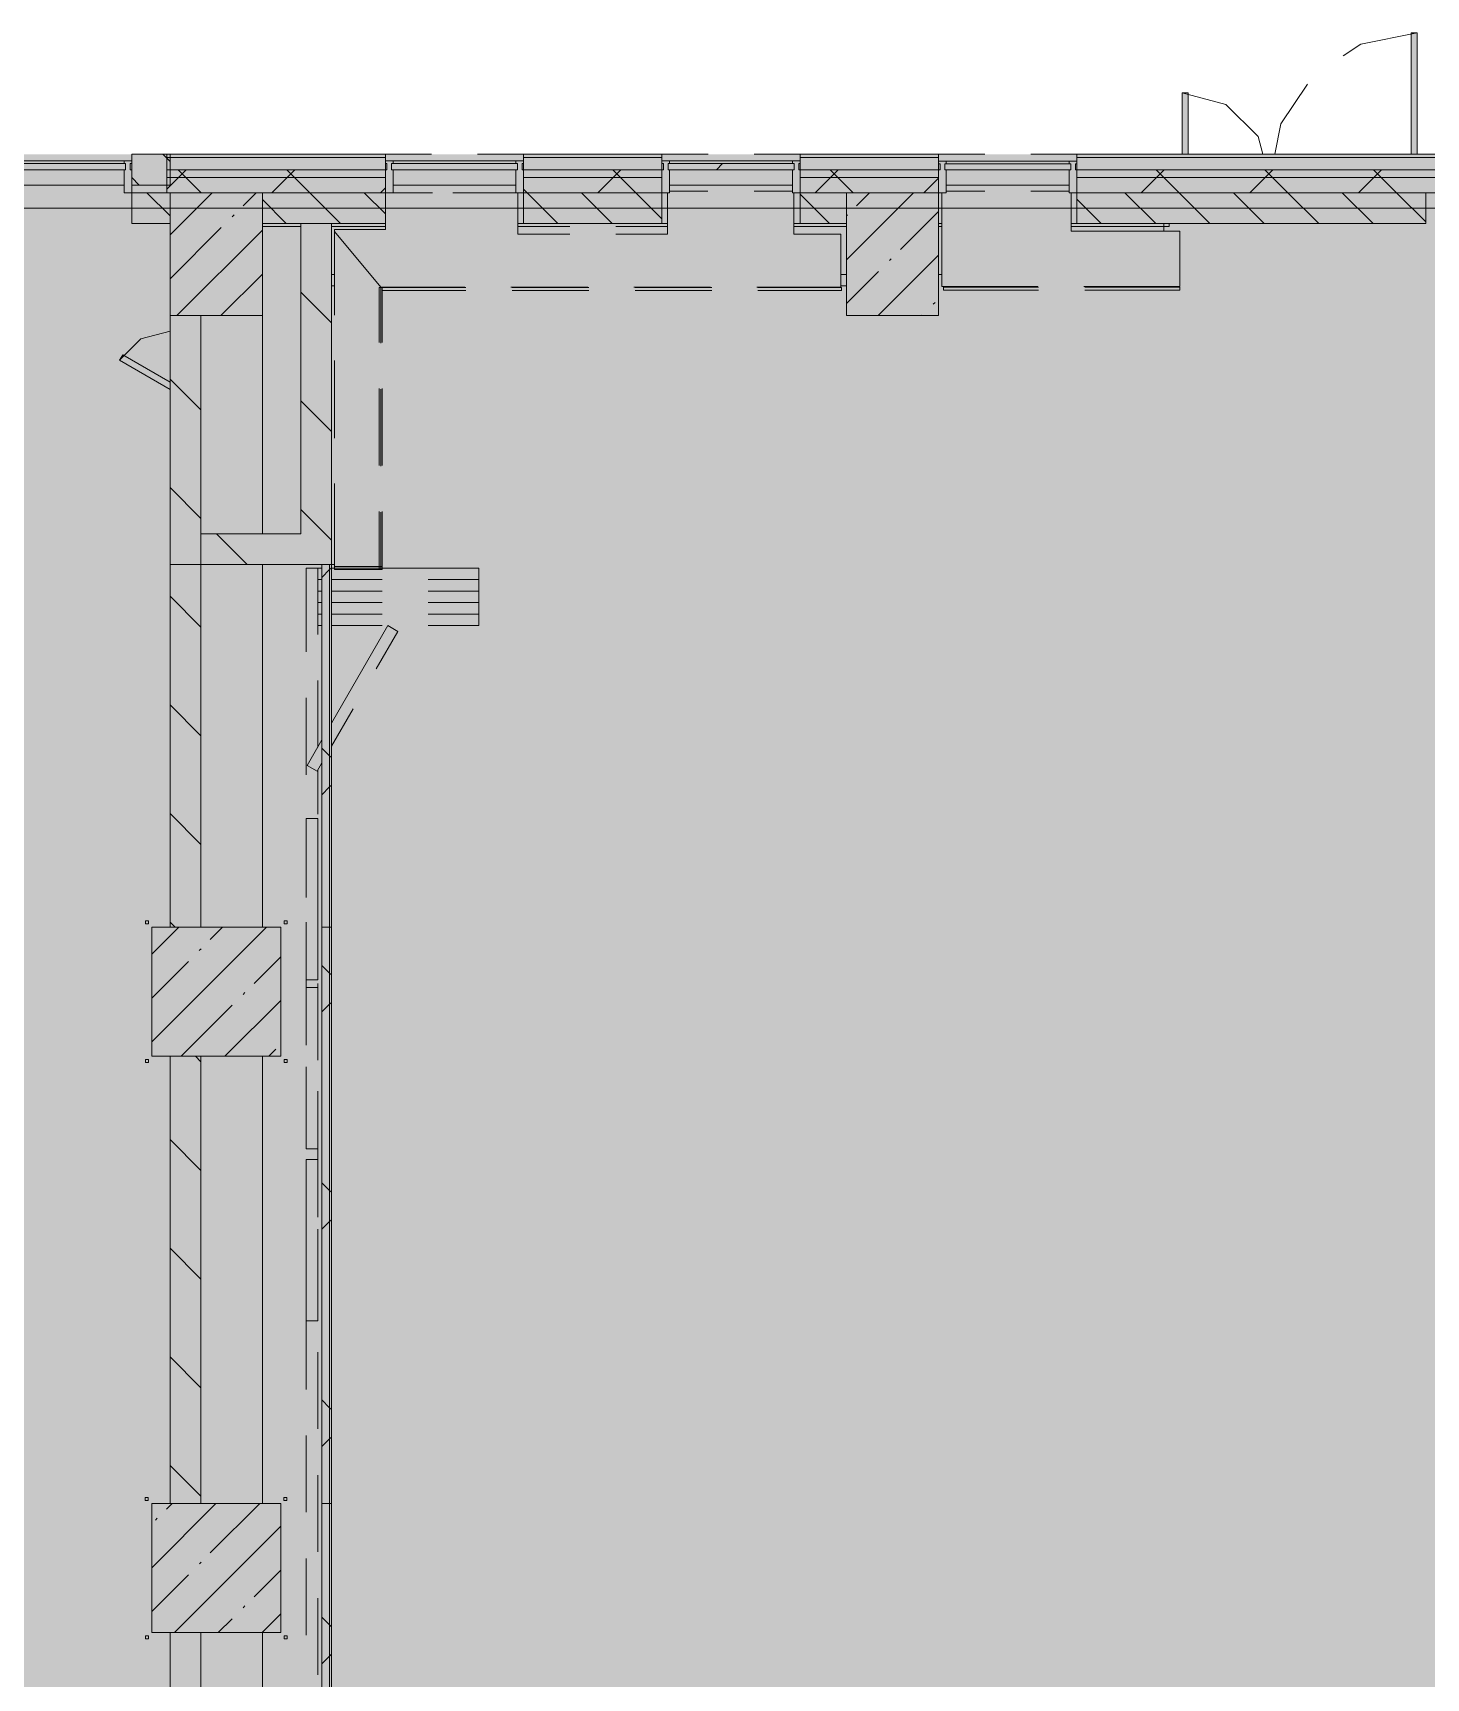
# Model space of a CAD drawing. Header units: millimetres. Extents: x -3817 to 677485, y -22715 to 103890.
# Drawn here: x 9822.1 to 9893.5, y -19466.6 to -19382.3 of the extents above; entities that cross this region are included whole.
import ezdxf

# ---------------------------------------------------------------- set-up
doc = ezdxf.new("R2010")
doc.units = ezdxf.units.MM
doc.layers.add('PDF _Геометрия', color=7, linetype='Continuous', true_color=0x1d1d1d)
doc.layers.add('PDF _Сплошная заливка', color=7, linetype='Continuous', true_color=0xffffff)

msp = doc.modelspace()

# ---------------------------------------------------------------- hatches: boundary and pattern name
at = {"layer": 'PDF _Сплошная заливка', "true_color": 0xd9d9d9, "transparency": 33554559}
for points in [[(10026.364, -19606.078), (10026.364, -19416.653), (9987.782, -19416.653), (9987.782, -19388.526), (9751.507, -19388.526), (9751.507, -19482.948), (9719.067, -19482.948), (9719.067, -19606.078), (10026.19, -19606.078)], [(9863.773, -19396.794), (9868.497, -19396.794), (9868.497, -19390.495), (9863.773, -19390.495), (9863.773, -19390.664)], [(9835.819, -19409.549), (9837.394, -19409.549), (9837.394, -19392.069), (9835.819, -19392.069), (9835.819, -19408.274)], [(9829.128, -19409.549), (9830.703, -19409.549), (9830.703, -19396.794), (9829.128, -19396.794), (9829.128, -19408.274)], [(9828.182, -19464.272), (9834.796, -19464.272), (9834.796, -19457.658), (9828.182, -19457.658), (9828.182, -19461.435)], [(9837.295, -19484.192), (9837.394, -19484.192), (9837.394, -19457.658), (9837.295, -19457.658), (9837.295, -19478.711)]]:
    msp.add_hatch(color=254, dxfattribs=at).paths.add_polyline_path(points)
h = msp.add_hatch(color=254, dxfattribs=at)
h.paths.add_polyline_path([(9828.999, -19390.101), (9829.126, -19390.101), (9829.126, -19388.526), (9827.16, -19388.526), (9827.16, -19390.101)], flags=0)
h.paths.add_polyline_path([(9753.539, -19390.101), (9753.539, -19388.526), (9753.145, -19388.526), (9753.145, -19390.101)], flags=0)
h = msp.add_hatch(color=254, dxfattribs=at)
h.paths.add_polyline_path([(9986.601, -19389.707), (9986.601, -19389.314), (9875.583, -19389.314), (9875.583, -19389.707), (9985.814, -19389.707)], flags=0)
h.paths.add_polyline_path([(9865.516, -19389.707), (9868.497, -19389.707), (9868.497, -19389.314), (9861.411, -19389.314), (9861.411, -19389.707)], flags=0)
h.paths.add_polyline_path([(9850.909, -19389.707), (9854.324, -19389.707), (9854.324, -19389.314), (9847.238, -19389.314), (9847.238, -19389.707)], flags=0)
h.paths.add_polyline_path([(9840.152, -19389.707), (9840.152, -19389.314), (9828.961, -19389.314), (9828.999, -19389.707)], flags=0)
h = msp.add_hatch(color=254, dxfattribs=at)
h.paths.add_polyline_path([(9962.193, -19390.495), (9985.814, -19390.495), (9985.814, -19389.707), (9875.583, -19389.707), (9875.583, -19390.495), (9960.46, -19390.495)], flags=0)
h.paths.add_polyline_path([(9850.909, -19390.495), (9854.324, -19390.495), (9854.324, -19389.707), (9847.238, -19389.707), (9847.238, -19390.495)], flags=0)
h.paths.add_polyline_path([(9833.851, -19390.495), (9840.152, -19390.495), (9840.152, -19389.707), (9828.961, -19389.707), (9828.999, -19390.495), (9829.126, -19390.495)], flags=0)
h.paths.add_polyline_path([(9868.497, -19390.495), (9868.497, -19389.707), (9861.411, -19389.707), (9861.411, -19390.495), (9865.516, -19390.495)], flags=0)
h = msp.add_hatch(color=254, dxfattribs=at)
h.paths.add_polyline_path([(9893.451, -19392.069), (9893.451, -19390.495), (9875.583, -19390.495), (9875.583, -19392.069)], flags=0)
h.paths.add_polyline_path([(9835.819, -19392.069), (9840.152, -19392.069), (9840.152, -19390.495), (9833.851, -19390.495), (9833.851, -19392.069)], flags=0)
h.paths.add_polyline_path([(9861.411, -19392.069), (9863.773, -19392.069), (9863.773, -19390.495), (9861.411, -19390.495), (9861.411, -19390.664)], flags=0)
h.paths.add_polyline_path([(9827.16, -19392.069), (9829.126, -19392.069), (9829.126, -19390.495), (9827.16, -19390.495), (9827.16, -19390.664)], flags=0)
h.paths.add_polyline_path([(9854.324, -19392.069), (9854.324, -19390.495), (9847.238, -19390.495), (9847.238, -19392.069)], flags=0)
at = {"layer": 'PDF _Сплошная заливка', "true_color": 0xd97373, "transparency": 33554559}
msp.add_hatch(color=23, dxfattribs=at).paths.add_polyline_path([(9872.819, -19395.485), (9880.859, -19395.485), (9880.859, -19395.328), (9868.741, -19395.328), (9868.741, -19395.485)])
at = {"layer": 'PDF _Сплошная заливка', "true_color": 0xd9d9d9, "transparency": 33554559}
h = msp.add_hatch(color=254, dxfattribs=at)
h.paths.add_polyline_path([(9829.128, -19484.192), (9830.703, -19484.192), (9830.703, -19464.272), (9829.128, -19464.272), (9829.128, -19478.711)], flags=0)
h.paths.add_polyline_path([(9829.128, -19457.658), (9830.703, -19457.658), (9830.703, -19434.745), (9829.128, -19434.745), (9829.128, -19443.492)], flags=0)
h.paths.add_polyline_path([(9829.128, -19428.131), (9830.703, -19428.131), (9830.703, -19396.794), (9829.128, -19396.794), (9829.128, -19408.274)], flags=0)

# ---------------------------------------------------------------- linework, layer by layer
at = {"layer": 'PDF _Геометрия', "color": 253, "lineweight": 9, "true_color": 0xaaaaaa}
for points in [[(9889.226, -19383.485), (9890.129, -19382.881), (9893.022, -19382.306)], [(9893.022, -19388.526), (9893.022, -19382.306), (9892.707, -19382.306), (9892.707, -19388.526)], [(9885.729, -19388.526), (9886.038, -19386.972), (9887.4, -19384.935)], [(9881.29, -19388.526), (9881.29, -19385.377), (9880.975, -19385.377), (9880.975, -19388.526)], [(9885.104, -19388.526), (9884.862, -19387.621), (9883.219, -19385.978), (9880.975, -19385.377)], [(9704.556, -19391.282), (9802.978, -19391.282), (9889.361, -19391.282), (9987.782, -19391.282)]]:
    msp.add_lwpolyline(points, dxfattribs=at)
at = {"layer": 'PDF _Геометрия', "color": 8, "lineweight": 9, "true_color": 0x737373}
for points in [[(9820.585, -19389.314), (9826.845, -19389.314), (9826.845, -19388.999), (9820.585, -19388.999)], [(9826.766, -19388.865), (9820.664, -19388.865)], [(9826.766, -19390.101), (9820.664, -19390.101), (9820.664, -19389.314), (9826.766, -19389.314)], [(9827.081, -19389.314), (9827.081, -19388.999), (9827.16, -19388.999), (9827.16, -19388.865), (9826.766, -19388.865), (9826.766, -19388.999), (9826.845, -19388.999), (9826.845, -19389.314), (9826.766, -19389.314), (9826.766, -19390.495), (9827.16, -19390.495), (9827.16, -19389.314)], [(9840.467, -19388.999), (9840.545, -19388.999), (9840.545, -19388.865), (9840.152, -19388.865), (9840.152, -19388.999), (9840.23, -19388.999), (9840.23, -19389.314), (9840.152, -19389.314), (9840.152, -19390.495), (9840.545, -19390.495), (9840.545, -19389.314), (9840.467, -19389.314)], [(9840.467, -19389.314), (9846.923, -19389.314), (9846.923, -19388.999), (9840.467, -19388.999)], [(9840.545, -19388.865), (9842.514, -19388.865)], [(9846.844, -19388.865), (9840.545, -19388.865)], [(9846.844, -19390.101), (9840.545, -19390.101), (9840.545, -19389.314), (9846.844, -19389.314)], [(9844.876, -19388.865), (9846.844, -19388.865)], [(9847.159, -19389.314), (9847.159, -19388.999), (9847.238, -19388.999), (9847.238, -19388.865), (9846.844, -19388.865), (9846.844, -19388.999), (9846.923, -19388.999), (9846.923, -19389.314), (9846.844, -19389.314), (9846.844, -19390.495), (9847.238, -19390.495), (9847.238, -19389.314)], [(9847.238, -19389.314), (9847.238, -19388.526), (9847.238, -19390.495), (9854.324, -19390.495), (9854.324, -19388.526), (9854.324, -19389.314)], [(9854.639, -19388.999), (9854.718, -19388.999), (9854.718, -19388.865), (9854.324, -19388.865), (9854.324, -19388.999), (9854.403, -19388.999), (9854.403, -19389.314), (9854.324, -19389.314), (9854.324, -19390.495), (9854.718, -19390.495), (9854.718, -19389.314), (9854.639, -19389.314)], [(9854.639, -19389.314), (9861.096, -19389.314), (9861.096, -19388.999), (9854.639, -19388.999)], [(9854.718, -19388.865), (9856.687, -19388.865)], [(9861.017, -19388.865), (9854.718, -19388.865)], [(9861.017, -19390.101), (9854.718, -19390.101), (9854.718, -19389.314), (9861.017, -19389.314)], [(9859.049, -19388.865), (9861.017, -19388.865)], [(9861.332, -19389.314), (9861.332, -19388.999), (9861.411, -19388.999), (9861.411, -19388.865), (9861.017, -19388.865), (9861.017, -19388.999), (9861.096, -19388.999), (9861.096, -19389.314), (9861.017, -19389.314), (9861.017, -19390.495), (9861.411, -19390.495), (9861.411, -19389.314)], [(9868.812, -19389.012), (9868.891, -19389.012), (9868.891, -19388.878), (9868.497, -19388.878), (9868.497, -19389.012), (9868.576, -19389.012), (9868.576, -19389.327), (9868.497, -19389.327), (9868.497, -19390.508), (9868.891, -19390.508), (9868.891, -19389.327), (9868.812, -19389.327)], [(9868.812, -19389.327), (9875.269, -19389.327), (9875.269, -19389.012), (9868.812, -19389.012)], [(9868.891, -19388.878), (9870.859, -19388.878)], [(9875.19, -19388.878), (9868.891, -19388.878)], [(9875.19, -19390.115), (9868.891, -19390.115), (9868.891, -19389.327), (9875.19, -19389.327)], [(9873.221, -19388.878), (9875.19, -19388.878)], [(9875.505, -19389.327), (9875.505, -19389.012), (9875.583, -19389.012), (9875.583, -19388.878), (9875.19, -19388.878), (9875.19, -19389.012), (9875.269, -19389.012), (9875.269, -19389.327), (9875.19, -19389.327), (9875.19, -19390.508), (9875.583, -19390.508), (9875.583, -19389.327)], [(9840.545, -19390.101), (9842.514, -19390.101)], [(9844.876, -19390.101), (9846.844, -19390.101)], [(9854.718, -19390.101), (9856.687, -19390.101)], [(9859.049, -19390.101), (9861.017, -19390.101)], [(9868.891, -19390.115), (9870.859, -19390.115)], [(9873.221, -19390.115), (9875.19, -19390.115)], [(9833.851, -19390.495), (9829.126, -19390.495), (9829.126, -19396.794), (9833.851, -19396.794)], [(9868.497, -19390.495), (9863.773, -19390.495), (9863.773, -19396.794), (9868.497, -19396.794)], [(9850.581, -19395.345), (9846.645, -19395.345)], [(9850.581, -19395.502), (9846.645, -19395.502)], [(9856.88, -19395.345), (9852.944, -19395.345)], [(9856.88, -19395.502), (9852.944, -19395.502)], [(9863.529, -19395.345), (9859.243, -19395.345)], [(9863.529, -19395.502), (9859.243, -19395.502)], [(9873.619, -19395.485), (9868.741, -19395.485)], [(9880.859, -19395.328), (9875.981, -19395.328)], [(9880.859, -19395.485), (9875.981, -19395.485)], [(9829.128, -19400.04), (9830.703, -19401.615)], [(9829.128, -19405.607), (9830.703, -19407.182)], [(9837.394, -19428.131), (9837.394, -19409.549), (9836.902, -19409.549), (9836.902, -19428.131)], [(9839.917, -19409.803), (9837.551, -19409.803)], [(9839.996, -19409.65), (9839.839, -19409.65), (9839.839, -19409.803), (9839.996, -19409.803)], [(9827.863, -19427.958), (9828.016, -19427.958), (9828.016, -19427.8), (9827.863, -19427.8)], [(9834.965, -19427.958), (9835.118, -19427.958), (9835.118, -19427.8), (9834.965, -19427.8)], [(9834.796, -19428.131), (9828.182, -19428.131), (9828.182, -19434.745), (9834.796, -19434.745)], [(9837.394, -19457.658), (9837.396, -19428.131), (9836.904, -19428.131), (9836.902, -19457.658)], [(9828.016, -19435.064), (9828.016, -19434.91), (9827.859, -19434.91), (9827.859, -19435.064)], [(9835.114, -19434.91), (9834.961, -19434.91), (9834.961, -19435.068), (9835.114, -19435.068)], [(9827.849, -19457.5), (9828.002, -19457.5), (9828.002, -19457.343), (9827.849, -19457.343)], [(9834.951, -19457.5), (9835.105, -19457.5), (9835.105, -19457.343), (9834.951, -19457.343)], [(9834.796, -19457.658), (9828.182, -19457.658), (9828.182, -19464.272), (9834.796, -19464.272)], [(9836.902, -19457.658), (9836.902, -19484.192), (9837.394, -19484.192), (9837.394, -19457.658)], [(9828.012, -19464.437), (9827.859, -19464.437), (9827.859, -19464.594), (9828.012, -19464.594)], [(9835.114, -19464.437), (9834.961, -19464.437), (9834.961, -19464.594), (9835.114, -19464.594)]]:
    msp.add_lwpolyline(points, close=True, dxfattribs=at)
for points in [[(9820.664, -19388.999), (9826.766, -19388.999)], [(9826.766, -19388.999), (9826.766, -19388.865), (9826.766, -19388.999)], [(9827.16, -19388.526), (9827.16, -19390.101), (9829.126, -19390.101), (9829.126, -19388.526)], [(9829.126, -19388.903), (9828.75, -19388.526)], [(9828.999, -19388.526), (9828.961, -19388.526), (9828.961, -19390.495), (9840.152, -19390.495), (9840.152, -19388.526)], [(9828.961, -19389.314), (9840.152, -19389.314), (9840.152, -19388.684), (9828.961, -19388.684)], [(9828.961, -19390.306), (9829.559, -19389.707), (9829.953, -19389.314)], [(9830.718, -19390.495), (9829.931, -19389.707), (9829.537, -19389.314)], [(9834.339, -19390.495), (9835.127, -19389.707), (9835.521, -19389.314)], [(9837.861, -19392.069), (9836.286, -19390.495), (9835.499, -19389.707), (9835.105, -19389.314)], [(9840.152, -19388.999), (9840.152, -19388.865), (9840.545, -19388.865), (9840.545, -19388.999), (9846.844, -19388.999), (9846.844, -19388.865), (9847.238, -19388.865), (9847.238, -19388.999)], [(9840.23, -19389.314), (9840.23, -19388.999)], [(9840.545, -19388.999), (9840.545, -19388.865), (9840.545, -19388.999)], [(9840.545, -19388.999), (9840.545, -19388.865), (9840.545, -19388.999)], [(9846.844, -19388.999), (9846.844, -19388.865), (9846.844, -19388.999)], [(9846.844, -19388.999), (9846.844, -19388.865), (9846.844, -19388.999)], [(9847.159, -19388.999), (9847.159, -19389.314)], [(9854.324, -19388.684), (9847.238, -19388.684)], [(9851.042, -19390.495), (9851.83, -19389.707), (9852.223, -19389.314)], [(9854.324, -19391.83), (9852.989, -19390.495), (9852.201, -19389.707), (9851.808, -19389.314)], [(9854.324, -19388.999), (9854.324, -19388.865), (9854.718, -19388.865), (9854.718, -19388.999), (9861.017, -19388.999), (9861.017, -19388.865), (9861.411, -19388.865), (9861.411, -19388.999)], [(9854.403, -19389.314), (9854.403, -19388.999)], [(9854.718, -19388.999), (9854.718, -19388.865), (9854.718, -19388.999)], [(9854.718, -19388.999), (9854.718, -19388.865), (9854.718, -19388.999)], [(9857.115, -19389.314), (9857.43, -19388.999)], [(9861.017, -19388.999), (9861.017, -19388.865), (9861.017, -19388.999)], [(9861.017, -19388.999), (9861.017, -19388.865), (9861.017, -19388.999)], [(9861.332, -19388.999), (9861.332, -19389.314)], [(9868.497, -19389.314), (9861.411, -19389.314), (9861.411, -19388.526), (9861.411, -19390.495), (9868.497, -19390.495), (9868.497, -19388.526), (9868.497, -19389.327)], [(9868.497, -19388.684), (9861.411, -19388.684)], [(9862.177, -19390.495), (9862.965, -19389.707), (9863.358, -19389.314)], [(9864.124, -19390.495), (9863.337, -19389.707), (9862.943, -19389.314)], [(9868.497, -19389.012), (9868.497, -19388.878), (9868.891, -19388.878), (9868.891, -19389.012), (9875.19, -19389.012), (9875.19, -19388.878), (9875.583, -19388.878), (9875.583, -19389.012)], [(9868.576, -19389.327), (9868.576, -19389.012)], [(9868.891, -19389.012), (9868.891, -19388.878), (9868.891, -19389.012)], [(9868.891, -19389.012), (9868.891, -19388.878), (9868.891, -19389.012)], [(9875.19, -19389.012), (9875.19, -19388.878), (9875.19, -19389.012)], [(9875.19, -19389.012), (9875.19, -19388.878), (9875.19, -19389.012)], [(9875.505, -19389.012), (9875.505, -19389.327)], [(9875.583, -19389.327), (9875.583, -19388.526), (9875.583, -19390.495), (9985.814, -19390.495), (9985.814, -19395.219), (9987.782, -19395.219), (9985.814, -19395.219), (9984.082, -19395.219), (9984.082, -19395.376), (9984.082, -19402.305), (9985.814, -19402.305)], [(9875.583, -19388.684), (9985.814, -19388.684), (9986.995, -19388.684), (9987.625, -19388.684), (9987.625, -19395.219)], [(9875.583, -19389.314), (9985.814, -19389.314), (9986.601, -19389.314), (9986.995, -19389.314), (9986.995, -19395.219)], [(9878.88, -19390.495), (9879.667, -19389.707), (9880.061, -19389.314)], [(9880.827, -19390.495), (9880.039, -19389.707), (9879.646, -19389.314)], [(9884.448, -19390.495), (9885.235, -19389.707), (9885.629, -19389.314)], [(9887.969, -19392.069), (9886.394, -19390.495), (9885.607, -19389.707), (9885.213, -19389.314)], [(9890.015, -19390.495), (9890.803, -19389.707), (9891.196, -19389.314)], [(9893.451, -19391.984), (9891.962, -19390.495), (9891.174, -19389.707), (9890.781, -19389.314)], [(9820.664, -19390.101), (9826.766, -19390.101)], [(9827.541, -19390.101), (9827.16, -19389.72)], [(9840.152, -19389.707), (9828.961, -19389.707)], [(9840.545, -19390.101), (9846.844, -19390.101)], [(9854.324, -19389.707), (9847.238, -19389.707)], [(9854.718, -19390.101), (9861.017, -19390.101)], [(9868.497, -19389.707), (9861.411, -19389.707)], [(9867.745, -19390.495), (9868.497, -19389.742)], [(9868.891, -19390.115), (9875.19, -19390.115)], [(9986.601, -19395.219), (9986.601, -19389.707), (9985.814, -19389.707), (9875.583, -19389.707)], [(9837.394, -19395.274), (9837.555, -19395.274), (9837.394, -19395.274), (9837.394, -19394.684), (9837.555, -19394.684), (9837.394, -19394.684), (9837.394, -19392.069), (9840.152, -19392.069), (9840.152, -19390.495), (9828.961, -19390.495), (9827.16, -19390.495), (9827.16, -19392.069), (9829.126, -19392.069)], [(9829.126, -19391.686), (9827.935, -19390.495)], [(9829.126, -19392.655), (9831.286, -19390.495)], [(9832.865, -19391.161), (9833.531, -19390.495)], [(9835.077, -19392.069), (9833.851, -19390.843)], [(9840.152, -19391.577), (9839.07, -19390.495)], [(9839.907, -19390.495), (9840.152, -19390.25)], [(9847.238, -19390.495), (9854.324, -19390.495), (9854.324, -19392.069), (9847.238, -19392.069), (9847.238, -19390.495), (9847.238, -19392.069), (9849.6, -19392.069), (9846.947, -19392.069)], [(9848.996, -19392.069), (9847.421, -19390.495), (9847.238, -19390.312)], [(9851.78, -19392.069), (9850.205, -19390.495)], [(9854.616, -19392.069), (9851.962, -19392.069), (9854.324, -19392.069), (9854.324, -19390.495)], [(9868.655, -19390.508), (9868.497, -19390.508), (9868.497, -19392.069), (9868.497, -19390.495), (9861.411, -19390.495), (9861.411, -19392.069), (9863.615, -19392.069), (9863.773, -19392.069), (9861.411, -19392.069), (9861.411, -19390.495)], [(9862.915, -19392.069), (9861.411, -19390.565)], [(9863.773, -19393.928), (9867.206, -19390.495)], [(9864.295, -19391.161), (9864.961, -19390.495)], [(9880.306, -19392.069), (9875.583, -19392.069), (9875.583, -19390.508), (9875.292, -19390.508)], [(9891.209, -19392.069), (9893.451, -19392.069), (9893.451, -19390.495), (9893.451, -19392.069), (9875.583, -19392.069), (9875.583, -19390.495), (9893.451, -19390.495)], [(9876.834, -19392.069), (9875.583, -19390.819)], [(9879.618, -19392.069), (9878.043, -19390.495)], [(9882.401, -19392.069), (9880.827, -19390.495)], [(9885.185, -19392.069), (9883.61, -19390.495)], [(9890.753, -19392.069), (9889.178, -19390.495)], [(9832.304, -19391.722), (9832.398, -19391.629)], [(9863.773, -19391.683), (9863.827, -19391.629)], [(9866.54, -19393.406), (9868.497, -19391.449)], [(9829.126, -19394.9), (9831.743, -19392.283)], [(9835.819, -19392.069), (9835.819, -19407.974), (9830.703, -19407.974), (9830.703, -19396.794), (9829.128, -19396.794), (9829.128, -19409.549), (9830.703, -19409.549), (9835.819, -19409.549), (9837.394, -19409.549), (9837.394, -19392.069), (9835.819, -19392.069), (9833.851, -19392.069), (9833.851, -19392.227), (9835.819, -19392.227)], [(9829.477, -19396.794), (9833.851, -19392.42)], [(9840.152, -19392.227), (9837.551, -19392.227), (9837.394, -19392.227)], [(9837.551, -19392.069), (9840.152, -19392.069)], [(9849.6, -19392.227), (9846.947, -19392.227)], [(9854.616, -19392.227), (9851.962, -19392.227)], [(9863.482, -19395.274), (9863.773, -19395.274), (9863.773, -19394.684), (9863.482, -19394.684), (9863.773, -19394.684), (9863.773, -19392.069), (9861.072, -19392.069)], [(9863.773, -19392.227), (9863.615, -19392.227), (9861.072, -19392.227)], [(9868.655, -19392.069), (9868.497, -19392.069), (9868.497, -19394.683), (9868.655, -19394.683)], [(9868.655, -19392.227), (9868.497, -19392.227)], [(9882.548, -19392.069), (9880.306, -19392.069), (9880.306, -19392.227), (9875.292, -19392.227)], [(9880.035, -19392.462), (9880.035, -19392.069), (9875.292, -19392.069)], [(9884.91, -19392.069), (9888.847, -19392.069)], [(9865.397, -19396.794), (9868.497, -19393.694)], [(9865.979, -19393.967), (9866.072, -19393.874)], [(9831.722, -19396.794), (9833.851, -19394.665)], [(9863.773, -19396.173), (9865.418, -19394.528)], [(9837.394, -19397.17), (9835.819, -19395.595)], [(9839.839, -19398.166), (9839.839, -19395.344), (9839.996, -19395.344), (9839.996, -19398.166)], [(9839.996, -19395.502), (9844.282, -19395.502), (9839.996, -19395.502), (9839.996, -19395.345)], [(9844.282, -19395.345), (9839.996, -19395.345), (9844.282, -19395.345)], [(9863.529, -19395.345), (9863.529, -19395.502), (9863.529, -19395.345)], [(9868.741, -19395.328), (9868.741, -19395.485), (9868.741, -19395.328)], [(9873.619, -19395.328), (9868.741, -19395.328), (9873.619, -19395.328)], [(9880.859, -19395.328), (9880.859, -19395.485), (9880.859, -19395.328)], [(9829.128, -19409.549), (9829.128, -19396.794), (9829.128, -19428.131)], [(9830.703, -19428.131), (9830.703, -19396.794)], [(9867.642, -19396.794), (9867.663, -19396.773)], [(9868.224, -19396.212), (9868.317, -19396.119)], [(9829.128, -19400.209), (9829.128, -19397.502)], [(9839.839, -19400.528), (9839.839, -19404.465)], [(9839.996, -19400.528), (9839.996, -19404.465)], [(9837.394, -19402.738), (9835.819, -19401.163)], [(9837.394, -19408.305), (9835.819, -19406.731)], [(9839.996, -19408.274), (9839.996, -19409.65), (9839.839, -19409.65), (9839.839, -19406.827)], [(9839.996, -19406.827), (9839.996, -19409.65)], [(9833.07, -19409.549), (9831.495, -19407.974)], [(9837.295, -19409.549), (9837.295, -19428.131)], [(9837.394, -19409.549), (9837.555, -19409.549)], [(9837.551, -19409.646), (9837.551, -19409.803), (9837.551, -19409.646), (9839.917, -19409.646), (9839.917, -19409.803), (9839.917, -19409.65)], [(9830.703, -19412.75), (9829.128, -19411.175)], [(9830.703, -19418.317), (9829.128, -19416.743)], [(9830.703, -19423.885), (9829.128, -19422.31)], [(9829.382, -19428.131), (9829.128, -19427.878)], [(9828.182, -19434.009), (9834.06, -19428.131)], [(9828.182, -19429.519), (9829.57, -19428.131)], [(9831.182, -19428.764), (9831.815, -19428.131)], [(9837.295, -19484.192), (9837.295, -19457.658), (9837.297, -19428.131)], [(9830.62, -19429.325), (9830.714, -19429.232)], [(9833.427, -19431.009), (9834.796, -19429.64)], [(9828.182, -19431.764), (9830.059, -19429.887)], [(9832.865, -19431.57), (9832.959, -19431.477)], [(9829.691, -19434.745), (9832.304, -19432.132)], [(9831.936, -19434.745), (9834.796, -19431.885)], [(9829.128, -19434.745), (9829.128, -19457.658)], [(9830.703, -19435.02), (9830.428, -19434.745)], [(9830.703, -19457.658), (9830.703, -19434.745)], [(9834.181, -19434.745), (9834.549, -19434.377)], [(9830.703, -19440.588), (9829.128, -19439.013)], [(9830.703, -19446.155), (9829.128, -19444.58)], [(9830.703, -19451.723), (9829.128, -19450.148)], [(9830.703, -19457.29), (9829.128, -19455.716)], [(9828.182, -19460.949), (9831.473, -19457.658)], [(9828.376, -19458.51), (9828.469, -19458.417)], [(9828.937, -19457.949), (9829.228, -19457.658)], [(9831.182, -19460.194), (9833.718, -19457.658)], [(9829.349, -19464.272), (9834.796, -19458.825)], [(9830.627, -19460.748), (9830.714, -19460.662)], [(9828.182, -19463.194), (9830.059, -19461.316)], [(9833.427, -19462.439), (9834.796, -19461.07)], [(9832.865, -19463), (9832.959, -19462.907)], [(9833.839, -19464.272), (9834.796, -19463.315)], [(9829.128, -19464.272), (9829.128, -19484.192), (9830.703, -19484.192), (9830.703, -19464.272)], [(9831.594, -19464.272), (9832.304, -19463.561)]]:
    msp.add_lwpolyline(points, dxfattribs=at)
at = {"layer": 'PDF _Геометрия', "color": 7, "lineweight": 9}
for points in [[(9829.126, -19388.526), (9827.16, -19388.526)], [(9842.514, -19388.526), (9840.152, -19388.526), (9828.999, -19388.526)], [(9856.687, -19388.526), (9854.324, -19388.526), (9847.238, -19388.526), (9844.876, -19388.526)], [(9870.859, -19388.526), (9868.497, -19388.526), (9861.411, -19388.526), (9859.049, -19388.526)], [(10034.631, -19419.627), (10026.364, -19419.627), (10034.631, -19419.627), (10034.631, -19417.895), (10034.592, -19417.895), (10034.568, -19417.895), (10026.364, -19417.895), (10032.231, -19417.895), (10034.568, -19417.895), (10034.592, -19417.895), (10034.631, -19417.895), (10034.631, -19416.651), (10017.702, -19416.651), (9993.294, -19416.651), (9987.782, -19416.651), (9987.782, -19402.305), (9987.782, -19395.219), (9987.782, -19388.526), (9987.625, -19388.526), (9985.814, -19388.526), (9875.583, -19388.526), (9873.221, -19388.526)], [(9880.975, -19388.526), (9880.306, -19388.526)], [(9885.817, -19388.526), (9881.29, -19388.526)], [(9892.707, -19388.526), (9888.179, -19388.526)], [(9893.691, -19388.526), (9893.022, -19388.526)]]:
    msp.add_lwpolyline(points, dxfattribs=at)
at = {"layer": 'PDF _Геометрия', "color": 9, "lineweight": 9, "true_color": 0xb7b7b7}
for points in [[(9840.152, -19390.495), (9840.152, -19392.384), (9837.551, -19392.384), (9837.551, -19392.482)], [(9842.565, -19390.495), (9840.545, -19390.495)], [(9843.606, -19390.495), (9846.844, -19390.495)], [(9846.947, -19390.495), (9846.947, -19392.621), (9849.6, -19392.621), (9846.947, -19392.621), (9846.947, -19390.495), (9844.927, -19390.495)], [(9839.917, -19395.337), (9844.219, -19395.337), (9839.917, -19395.337), (9837.551, -19392.482), (9837.551, -19392.384), (9840.152, -19392.384)], [(9837.555, -19396.736), (9837.555, -19392.487), (9837.555, -19396.775)], [(9839.917, -19398.2), (9839.917, -19395.337), (9837.555, -19392.487)], [(9829.128, -19397.581), (9827.632, -19397.982), (9826.537, -19399.077)], [(9829.128, -19400.209), (9826.695, -19398.804), (9826.537, -19399.077), (9829.128, -19400.573)], [(9837.555, -19403.035), (9837.555, -19399.098)], [(9837.555, -19399.137), (9837.555, -19403.074)], [(9839.917, -19404.499), (9839.917, -19400.562)], [(9837.555, -19409.646), (9837.555, -19405.397)], [(9837.555, -19405.436), (9837.555, -19409.724), (9839.917, -19409.724), (9839.917, -19406.861)], [(9836.902, -19409.724), (9836.095, -19409.724), (9836.095, -19414.015)], [(9836.685, -19413.133), (9836.685, -19409.724)], [(9836.902, -19410.314), (9836.685, -19410.314)], [(9837.551, -19409.724), (9837.394, -19409.724)], [(9839.989, -19410.314), (9837.394, -19410.314)], [(9842.351, -19412.676), (9844.946, -19412.676), (9844.946, -19409.724), (9839.917, -19409.724)], [(9844.946, -19410.314), (9842.351, -19410.314)], [(9836.902, -19410.904), (9836.685, -19410.904)], [(9839.989, -19410.904), (9837.394, -19410.904)], [(9844.946, -19410.904), (9842.351, -19410.904)], [(9836.902, -19411.495), (9836.685, -19411.495)], [(9836.902, -19412.085), (9836.685, -19412.085)], [(9839.989, -19411.495), (9837.394, -19411.495)], [(9839.989, -19412.085), (9837.394, -19412.085)], [(9844.946, -19411.495), (9842.351, -19411.495)], [(9844.946, -19412.085), (9842.351, -19412.085)], [(9836.902, -19412.676), (9836.685, -19412.676)], [(9839.989, -19412.676), (9837.394, -19412.676)], [(9836.685, -19418.904), (9836.685, -19415.495)], [(9836.095, -19420.314), (9836.095, -19416.378)], [(9836.685, -19422.345), (9836.685, -19420.085)], [(9836.095, -19426.613), (9836.095, -19422.677)], [(9836.685, -19428.644), (9836.685, -19424.707)], [(9836.095, -19432.912), (9836.095, -19428.976)], [(9836.685, -19434.943), (9836.685, -19431.006)], [(9836.095, -19439.211), (9836.095, -19435.275)], [(9836.685, -19441.242), (9836.685, -19437.305)], [(9836.095, -19445.51), (9836.095, -19441.574)], [(9836.685, -19447.541), (9836.685, -19443.604)], [(9836.095, -19451.809), (9836.095, -19447.873)], [(9836.685, -19453.84), (9836.685, -19449.903)], [(9836.095, -19458.108), (9836.095, -19454.172)], [(9836.685, -19460.139), (9836.685, -19456.202)], [(9836.095, -19464.407), (9836.095, -19460.471)], [(9836.685, -19466.438), (9836.685, -19462.501)]]:
    msp.add_lwpolyline(points, dxfattribs=at)
for points in [[(9851.962, -19392.621), (9854.616, -19392.621), (9854.616, -19390.495), (9854.616, -19392.621)], [(9854.697, -19390.416), (9856.679, -19390.416)], [(9859.041, -19390.416), (9861.022, -19390.416)], [(9861.072, -19390.495), (9861.072, -19392.621), (9863.482, -19392.621), (9863.482, -19395.337), (9859.18, -19395.337), (9863.482, -19395.337), (9863.482, -19392.621), (9861.072, -19392.621)], [(9873.576, -19395.296), (9868.655, -19395.296), (9868.655, -19390.508), (9868.655, -19395.296)], [(9868.885, -19390.414), (9870.859, -19390.414)], [(9873.221, -19390.414), (9875.196, -19390.414)], [(9880.859, -19392.462), (9875.292, -19392.462), (9875.292, -19390.508), (9875.292, -19392.462), (9880.859, -19392.462), (9880.859, -19395.296), (9875.938, -19395.296), (9880.859, -19395.296)], [(9833.853, -19395.219), (9833.853, -19407.974)], [(9850.518, -19395.337), (9846.582, -19395.337)], [(9856.817, -19395.337), (9852.881, -19395.337)], [(9829.128, -19428.131), (9829.128, -19409.549), (9829.128, -19396.794), (9829.128, -19409.549)], [(9833.853, -19409.549), (9833.853, -19428.131)], [(9840.282, -19412.676), (9837.394, -19417.677), (9840.282, -19412.676), (9840.793, -19412.971), (9839.684, -19414.891), (9840.793, -19412.971)], [(9837.394, -19418.858), (9838.503, -19416.937)], [(9836.147, -19419.835), (9836.659, -19420.13), (9836.902, -19419.71), (9836.659, -19420.13), (9836.147, -19419.835), (9836.902, -19418.529)], [(9836.095, -19422.559), (9836.095, -19425.511), (9836.095, -19422.559), (9836.685, -19422.559), (9836.685, -19425.511), (9836.685, -19422.559)], [(9836.095, -19430.826), (9836.685, -19430.826), (9836.685, -19427.873), (9836.685, -19430.826), (9836.095, -19430.826), (9836.095, -19427.873)], [(9836.095, -19431.22), (9836.095, -19434.172), (9836.095, -19431.22), (9836.685, -19431.22), (9836.685, -19434.172), (9836.685, -19431.22)], [(9829.128, -19457.658), (9829.128, -19434.745)], [(9833.853, -19434.745), (9833.853, -19457.658)], [(9836.095, -19439.487), (9836.685, -19439.487), (9836.685, -19436.534), (9836.685, -19439.487), (9836.095, -19439.487), (9836.095, -19436.534)], [(9836.095, -19440.038), (9836.095, -19442.991), (9836.095, -19440.038), (9836.685, -19440.038), (9836.685, -19442.991), (9836.685, -19440.038)], [(9836.095, -19448.306), (9836.685, -19448.306), (9836.685, -19445.353), (9836.685, -19448.306), (9836.095, -19448.306), (9836.095, -19445.353)], [(9829.128, -19484.192), (9829.128, -19464.272)], [(9833.853, -19464.272), (9833.853, -19484.192)]]:
    msp.add_lwpolyline(points, close=True, dxfattribs=at)
at = {"layer": 'PDF _Геометрия', "color": 213, "lineweight": 9, "true_color": 0xd973d9}
for points in [[(9836.902, -19410.203), (9837.295, -19409.809), (9837.394, -19409.711)], [(9837.394, -19419.44), (9837.295, -19419.342), (9836.902, -19418.948)], [(9836.902, -19421.338), (9837.295, -19420.944), (9837.394, -19420.846)], [(9837.396, -19430.577), (9837.297, -19430.479), (9836.904, -19430.085)], [(9836.903, -19432.471), (9837.297, -19432.078), (9837.396, -19431.979)], [(9837.395, -19441.712), (9837.297, -19441.613), (9836.903, -19441.22)], [(9836.903, -19443.607), (9837.296, -19443.213), (9837.395, -19443.115)], [(9837.394, -19452.846), (9837.296, -19452.748), (9836.902, -19452.354)], [(9836.902, -19454.743), (9837.296, -19454.349), (9837.394, -19454.251)], [(9837.394, -19463.981), (9837.295, -19463.883), (9836.902, -19463.489)], [(9836.902, -19465.878), (9837.295, -19465.485), (9837.394, -19465.386)]]:
    msp.add_lwpolyline(points, dxfattribs=at)
at = {"layer": 'PDF _Сплошная заливка', "color": 254, "lineweight": 60, "true_color": 0xe2e2e2, "transparency": 33554559}
for points in [[(9893.022, -19388.526), (9893.022, -19382.306), (9892.707, -19388.526), (9892.707, -19382.306)], [(9881.29, -19388.526), (9881.29, -19385.377), (9880.975, -19388.526), (9880.975, -19385.377)]]:
    msp.add_solid(points, dxfattribs=at)
at = {"layer": 'PDF _Сплошная заливка', "color": 254, "lineweight": 60, "true_color": 0xd9d9d9, "transparency": 33554559}
for points in [[(9826.845, -19389.314), (9826.845, -19388.999), (9820.585, -19389.314), (9820.585, -19388.999)], [(9840.467, -19389.314), (9846.923, -19389.314), (9840.467, -19388.999), (9846.923, -19388.999)], [(9854.639, -19389.314), (9861.096, -19389.314), (9854.639, -19388.999), (9861.096, -19388.999)], [(9868.812, -19389.327), (9875.269, -19389.327), (9868.812, -19389.012), (9875.269, -19389.012)], [(9833.851, -19396.794), (9833.851, -19390.495), (9829.126, -19396.794), (9829.126, -19390.495)], [(9835.819, -19409.549), (9835.819, -19407.974), (9830.703, -19409.549), (9830.703, -19407.974)], [(9837.295, -19428.131), (9837.295, -19409.549), (9836.902, -19428.131), (9836.902, -19409.549)], [(9837.394, -19428.131), (9837.394, -19409.549), (9837.295, -19428.131), (9837.295, -19409.549)], [(9834.796, -19434.745), (9834.796, -19428.131), (9828.182, -19434.745), (9828.182, -19428.131)], [(9837.295, -19457.658), (9837.297, -19428.131), (9836.902, -19457.658), (9836.904, -19428.131)], [(9837.394, -19457.658), (9837.396, -19428.131), (9837.295, -19457.658), (9837.297, -19428.131)], [(9837.295, -19484.192), (9837.295, -19457.658), (9836.902, -19484.192), (9836.902, -19457.658)]]:
    msp.add_solid(points, dxfattribs=at)
at = {"layer": 'PDF _Сплошная заливка', "color": 23, "lineweight": 60, "true_color": 0xd97373, "transparency": 33554559}
for points in [[(9839.996, -19409.65), (9839.996, -19395.344), (9839.839, -19409.65), (9839.839, -19395.344)], [(9839.996, -19395.502), (9863.529, -19395.502), (9839.996, -19395.345), (9863.529, -19395.345)], [(9837.551, -19409.803), (9839.917, -19409.803), (9837.551, -19409.646), (9839.917, -19409.646)]]:
    msp.add_solid(points, dxfattribs=at)
at = {"layer": 'PDF _Сплошная заливка', "color": 254, "lineweight": 60, "true_color": 0xcdcdcd, "transparency": 33554559}
msp.add_solid([(9829.128, -19400.573), (9829.128, -19400.209), (9826.537, -19399.077), (9826.695, -19398.804)], dxfattribs=at)

doc.saveas('drawing.dxf')
